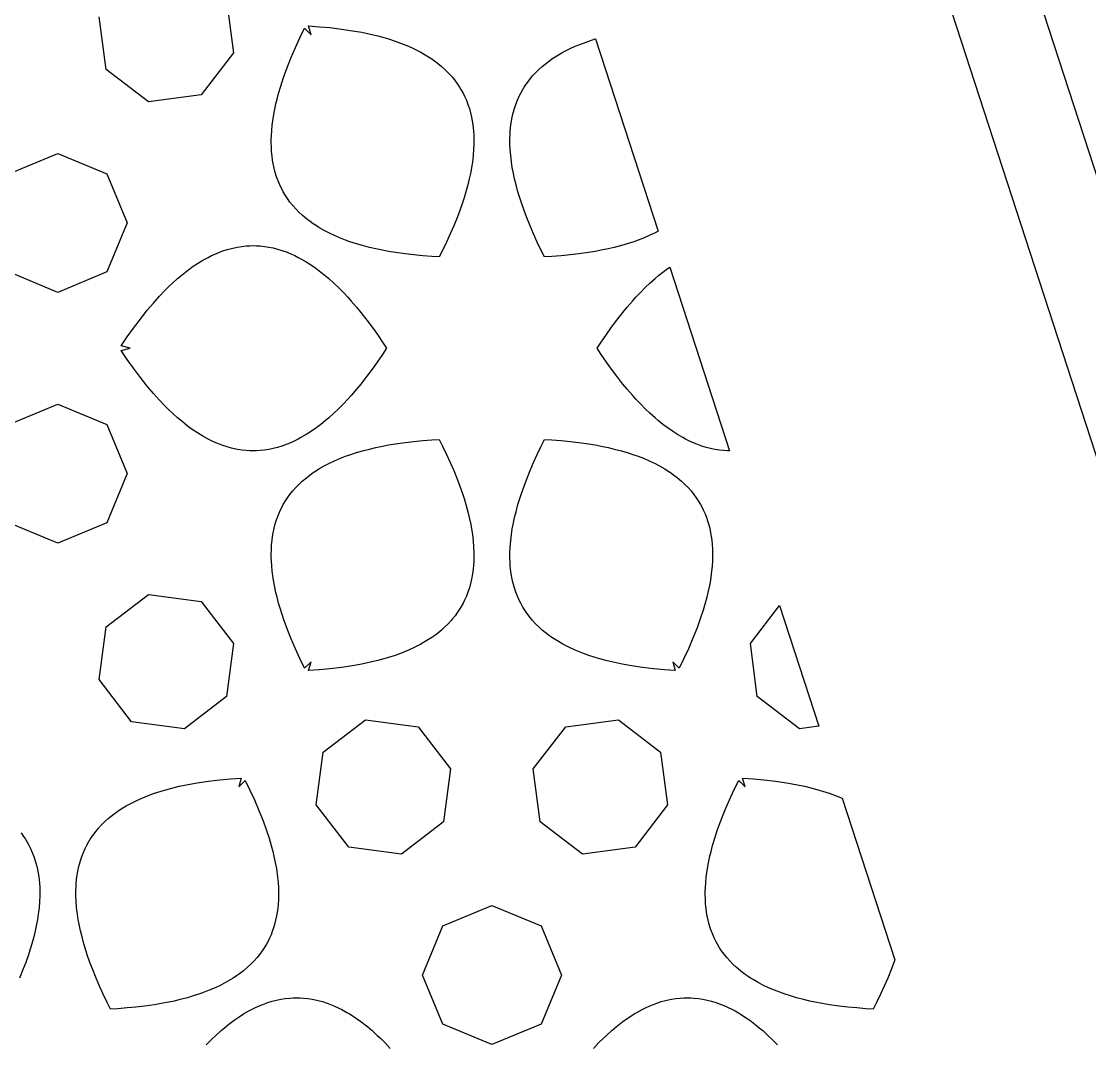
# Model space of a CAD drawing. Header units: metres. Extents: x 20 to 1108, y 20 to 485.
# Drawn here: x 265.05 to 301.97, y 73.89 to 109.23 of the extents above; entities that cross this region are included whole.
import ezdxf

# ---------------------------------------------------------------- set-up
doc = ezdxf.new("R2010")
doc.units = ezdxf.units.M

msp = doc.modelspace()

# ---------------------------------------------------------------- linework, layer by layer
for p, q in [((326.309, 20), (251.309, 250.826)), ((254.463, 250.826), (329.463, 20.0001)), ((272.137, 109.968), (272.377, 108.146)), ((267.981, 107.567), (267.74, 109.39)), ((274.672, 108.658), (274.837, 108.996)), ((274.837, 108.996), (275.057, 108.771)), ((275.057, 108.771), (274.972, 109.074)), ((274.972, 109.074), (275.346, 109.048)), ((275.346, 109.048), (275.708, 109.016)), ((275.708, 109.016), (276.107, 108.968)), ((276.107, 108.968), (276.489, 108.911)), ((276.489, 108.911), (276.811, 108.854)), ((274.519, 108.328), (274.672, 108.658)), ((276.811, 108.854), (277.117, 108.789)), ((277.117, 108.789), (277.372, 108.728)), ((277.372, 108.728), (277.575, 108.673)), ((277.575, 108.673), (277.735, 108.626)), ((277.735, 108.626), (277.964, 108.551)), ((277.964, 108.551), (278.149, 108.484)), ((284.469, 108.484), (284.654, 108.552)), ((284.654, 108.552), (284.883, 108.626)), ((284.883, 108.626), (284.894, 108.629)), ((284.894, 108.629), (287.054, 101.982)), ((274.361, 107.959), (274.519, 108.328)), ((278.149, 108.484), (278.432, 108.37)), ((278.432, 108.37), (278.6, 108.294)), ((278.6, 108.294), (278.761, 108.213)), ((278.761, 108.213), (278.855, 108.164)), ((283.763, 108.164), (283.857, 108.213)), ((283.857, 108.213), (284.018, 108.294)), ((284.018, 108.294), (284.186, 108.37)), ((284.186, 108.37), (284.469, 108.484)), ((272.377, 108.146), (271.259, 106.689)), ((274.219, 107.6), (274.361, 107.959)), ((278.855, 108.164), (278.946, 108.112)), ((278.946, 108.112), (279.122, 108.006)), ((279.122, 108.006), (279.235, 107.933)), ((279.235, 107.933), (279.367, 107.837)), ((279.367, 107.837), (279.471, 107.757)), ((283.147, 107.757), (283.25, 107.837)), ((283.25, 107.837), (283.383, 107.933)), ((283.383, 107.933), (283.495, 108.006)), ((283.495, 108.006), (283.671, 108.112)), ((283.671, 108.112), (283.763, 108.164)), ((269.438, 106.448), (267.981, 107.567)), ((274.109, 107.294), (274.219, 107.6)), ((279.471, 107.757), (279.569, 107.677)), ((279.569, 107.677), (279.687, 107.569)), ((279.687, 107.569), (279.797, 107.46)), ((279.797, 107.46), (279.902, 107.348)), ((282.716, 107.348), (282.821, 107.46)), ((282.821, 107.46), (282.931, 107.569)), ((282.931, 107.569), (283.049, 107.677)), ((283.049, 107.677), (283.147, 107.757)), ((274.01, 106.995), (274.109, 107.294)), ((279.902, 107.348), (279.942, 107.301)), ((279.942, 107.301), (280.036, 107.183)), ((280.036, 107.183), (280.124, 107.062)), ((282.493, 107.062), (282.581, 107.183)), ((282.581, 107.183), (282.676, 107.301)), ((282.676, 107.301), (282.716, 107.348)), ((273.882, 106.541), (273.937, 106.744)), ((273.937, 106.744), (274.01, 106.995)), ((280.124, 107.062), (280.191, 106.96)), ((280.191, 106.96), (280.238, 106.884)), ((280.238, 106.884), (280.311, 106.754)), ((280.311, 106.754), (280.364, 106.646)), ((282.253, 106.646), (282.307, 106.754)), ((282.307, 106.754), (282.379, 106.884)), ((282.379, 106.884), (282.427, 106.96)), ((282.427, 106.96), (282.493, 107.062)), ((271.259, 106.689), (269.438, 106.448)), ((273.793, 106.144), (273.844, 106.38)), ((273.844, 106.38), (273.882, 106.541)), ((280.364, 106.646), (280.426, 106.507)), ((280.426, 106.507), (280.482, 106.365)), ((280.482, 106.365), (280.529, 106.22)), ((282.088, 106.22), (282.136, 106.365)), ((282.136, 106.365), (282.192, 106.507)), ((282.192, 106.507), (282.253, 106.646)), ((273.758, 105.948), (273.793, 106.144)), ((280.529, 106.22), (280.571, 106.071)), ((280.571, 106.071), (280.607, 105.918)), ((282.011, 105.918), (282.046, 106.071)), ((282.046, 106.071), (282.088, 106.22)), ((273.698, 105.464), (273.716, 105.647)), ((273.716, 105.647), (273.758, 105.948)), ((280.607, 105.918), (280.641, 105.73)), ((280.641, 105.73), (280.661, 105.569)), ((281.956, 105.569), (281.977, 105.73)), ((281.977, 105.73), (282.011, 105.918)), ((273.683, 105.179), (273.688, 105.284)), ((273.688, 105.284), (273.698, 105.464)), ((280.661, 105.569), (280.674, 105.438)), ((280.674, 105.438), (280.682, 105.304)), ((280.682, 105.304), (280.686, 105.202)), ((281.932, 105.202), (281.936, 105.304)), ((281.936, 105.304), (281.944, 105.438)), ((281.944, 105.438), (281.956, 105.569)), ((273.682, 105.074), (273.683, 105.179)), ((273.687, 104.867), (273.682, 105.074)), ((273.695, 104.735), (273.687, 104.867)), ((280.686, 104.994), (280.677, 104.816)), ((280.686, 105.202), (280.686, 104.994)), ((281.933, 104.993), (281.932, 105.202)), ((281.941, 104.817), (281.933, 104.993)), ((264.612, 103.969), (266.309, 104.672)), ((266.309, 104.672), (268.006, 103.969)), ((273.71, 104.571), (273.695, 104.735)), ((273.728, 104.442), (273.71, 104.571)), ((280.659, 104.598), (280.633, 104.374)), ((280.677, 104.816), (280.659, 104.598)), ((281.958, 104.599), (281.941, 104.817)), ((281.985, 104.376), (281.958, 104.599)), ((273.749, 104.317), (273.728, 104.442)), ((273.781, 104.163), (273.749, 104.317)), ((273.821, 104.012), (273.781, 104.163)), ((280.604, 104.185), (280.575, 104.029)), ((280.633, 104.374), (280.604, 104.185)), ((282.014, 104.185), (281.985, 104.376)), ((282.042, 104.03), (282.014, 104.185)), ((268.006, 103.969), (268.709, 102.272)), ((273.867, 103.864), (273.821, 104.012)), ((273.887, 103.808), (273.867, 103.864)), ((273.942, 103.666), (273.887, 103.808)), ((280.525, 103.793), (280.475, 103.591)), ((280.575, 104.029), (280.525, 103.793)), ((282.093, 103.793), (282.042, 104.03)), ((282.143, 103.591), (282.093, 103.793)), ((274.004, 103.527), (273.942, 103.666)), ((274.058, 103.42), (274.004, 103.527)), ((274.1, 103.342), (274.058, 103.42)), ((280.475, 103.591), (280.407, 103.346)), ((282.209, 103.346), (282.143, 103.591)), ((274.177, 103.212), (274.1, 103.342)), ((274.244, 103.111), (274.177, 103.212)), ((274.331, 102.99), (274.244, 103.111)), ((280.345, 103.135), (280.289, 102.965)), ((280.407, 103.346), (280.345, 103.135)), ((282.273, 103.135), (282.209, 103.346)), ((282.327, 102.965), (282.273, 103.135)), ((274.427, 102.872), (274.331, 102.99)), ((274.529, 102.757), (274.427, 102.872)), ((274.637, 102.646), (274.529, 102.757)), ((274.752, 102.538), (274.637, 102.646)), ((280.199, 102.704), (280.115, 102.483)), ((280.289, 102.965), (280.199, 102.704)), ((282.419, 102.704), (282.327, 102.965)), ((282.501, 102.483), (282.419, 102.704)), ((268.709, 102.272), (268.006, 100.575)), ((274.898, 102.416), (274.752, 102.538)), ((275.028, 102.316), (274.898, 102.416)), ((275.134, 102.24), (275.028, 102.316)), ((280.115, 102.483), (279.988, 102.168)), ((282.629, 102.168), (282.501, 102.483)), ((275.246, 102.167), (275.134, 102.24)), ((275.332, 102.112), (275.246, 102.167)), ((275.514, 102.009), (275.332, 102.112)), ((275.67, 101.927), (275.514, 102.009)), ((275.868, 101.833), (275.67, 101.927)), ((279.988, 102.168), (279.87, 101.891)), ((282.747, 101.891), (282.629, 102.168)), ((286.946, 101.926), (286.748, 101.832)), ((287.054, 101.982), (286.946, 101.926)), ((276.075, 101.744), (275.868, 101.833)), ((276.254, 101.675), (276.075, 101.744)), ((276.404, 101.622), (276.254, 101.675)), ((276.633, 101.547), (276.404, 101.622)), ((276.833, 101.489), (276.633, 101.547)), ((279.741, 101.608), (279.604, 101.321)), ((279.87, 101.891), (279.741, 101.608)), ((282.876, 101.608), (282.747, 101.891)), ((283.014, 101.321), (282.876, 101.608)), ((285.985, 101.547), (285.784, 101.489)), ((286.214, 101.621), (285.985, 101.547)), ((286.363, 101.675), (286.214, 101.621)), ((286.542, 101.744), (286.363, 101.675)), ((286.748, 101.832), (286.542, 101.744)), ((271.618, 101.14), (271.769, 101.208)), ((271.769, 101.208), (271.89, 101.258)), ((271.89, 101.258), (272.008, 101.302)), ((272.008, 101.302), (272.158, 101.351)), ((272.158, 101.351), (272.308, 101.392)), ((272.308, 101.392), (272.459, 101.426)), ((272.459, 101.426), (272.519, 101.438)), ((272.519, 101.438), (272.67, 101.46)), ((272.67, 101.46), (272.82, 101.476)), ((272.82, 101.476), (272.939, 101.482)), ((272.939, 101.482), (273.029, 101.485)), ((273.029, 101.485), (273.179, 101.483)), ((273.179, 101.483), (273.298, 101.476)), ((273.298, 101.476), (273.448, 101.46)), ((273.448, 101.46), (273.6, 101.438)), ((273.6, 101.438), (273.749, 101.406)), ((273.749, 101.406), (273.899, 101.368)), ((273.899, 101.368), (274.05, 101.321)), ((274.05, 101.321), (274.229, 101.258)), ((274.229, 101.258), (274.379, 101.195)), ((274.379, 101.195), (274.498, 101.14)), ((277.08, 101.424), (276.833, 101.489)), ((277.294, 101.373), (277.08, 101.424)), ((277.47, 101.336), (277.294, 101.373)), ((277.739, 101.284), (277.47, 101.336)), ((277.973, 101.246), (277.739, 101.284)), ((278.31, 101.198), (277.973, 101.246)), ((278.609, 101.162), (278.31, 101.198)), ((278.917, 101.133), (278.609, 101.162)), ((279.604, 101.321), (279.489, 101.093)), ((283.128, 101.093), (283.014, 101.321)), ((284.009, 101.162), (283.7, 101.133)), ((284.308, 101.198), (284.009, 101.162)), ((284.645, 101.246), (284.308, 101.198)), ((284.878, 101.284), (284.645, 101.246)), ((285.148, 101.336), (284.878, 101.284)), ((285.323, 101.373), (285.148, 101.336)), ((285.537, 101.424), (285.323, 101.373)), ((285.784, 101.489), (285.537, 101.424)), ((270.988, 100.771), (271.139, 100.871)), ((271.139, 100.871), (271.229, 100.928)), ((271.229, 100.928), (271.319, 100.981)), ((271.319, 100.981), (271.498, 101.08)), ((271.498, 101.08), (271.618, 101.14)), ((274.498, 101.14), (274.619, 101.08)), ((274.619, 101.08), (274.71, 101.031)), ((274.71, 101.031), (274.89, 100.928)), ((274.89, 100.928), (275.038, 100.833)), ((275.038, 100.833), (275.22, 100.707)), ((279.235, 101.108), (278.917, 101.133)), ((279.489, 101.093), (279.235, 101.108)), ((283.383, 101.108), (283.128, 101.093)), ((283.7, 101.133), (283.383, 101.108)), ((266.309, 99.8721), (264.612, 100.575)), ((268.006, 100.575), (266.309, 99.8721)), ((270.449, 100.351), (270.599, 100.477)), ((270.599, 100.477), (270.839, 100.665)), ((270.839, 100.665), (270.988, 100.771)), ((275.22, 100.707), (275.399, 100.573)), ((275.399, 100.573), (275.55, 100.452)), ((275.55, 100.452), (275.669, 100.351)), ((286.948, 100.351), (287.068, 100.452)), ((287.068, 100.452), (287.219, 100.573)), ((287.219, 100.573), (287.398, 100.707)), ((287.398, 100.707), (287.455, 100.747)), ((287.455, 100.747), (289.518, 94.3994)), ((269.998, 99.9248), (270.149, 100.074)), ((270.149, 100.074), (270.269, 100.188)), ((270.269, 100.188), (270.449, 100.351)), ((275.669, 100.351), (275.85, 100.188)), ((275.85, 100.188), (275.998, 100.046)), ((286.619, 100.046), (286.768, 100.188)), ((286.768, 100.188), (286.948, 100.351)), ((269.609, 99.501), (269.819, 99.7363)), ((269.819, 99.7363), (269.998, 99.9248)), ((275.998, 100.046), (276.179, 99.8633)), ((276.179, 99.8633), (276.329, 99.7031)), ((276.329, 99.7031), (276.449, 99.5703)), ((286.168, 99.5703), (286.288, 99.7031)), ((286.288, 99.7031), (286.439, 99.8633)), ((286.439, 99.8633), (286.619, 100.046)), ((269.399, 99.2529), (269.609, 99.501)), ((276.449, 99.5703), (276.629, 99.3613)), ((276.629, 99.3613), (276.779, 99.1787)), ((285.838, 99.1787), (285.988, 99.3613)), ((285.988, 99.3613), (286.168, 99.5703)), ((268.919, 98.6289), (269.159, 98.9512)), ((269.159, 98.9512), (269.399, 99.2529)), ((276.779, 99.1787), (276.988, 98.9111)), ((285.629, 98.9111), (285.838, 99.1787)), ((268.709, 98.3311), (268.919, 98.6289)), ((276.988, 98.9111), (277.17, 98.6699)), ((277.17, 98.6699), (277.35, 98.418)), ((285.269, 98.4189), (285.447, 98.6699)), ((285.447, 98.6699), (285.629, 98.9111)), ((268.499, 98.0205), (268.709, 98.3311)), ((277.35, 98.418), (277.529, 98.1553)), ((285.089, 98.1553), (285.269, 98.4189)), ((268.806, 97.9424), (268.499, 98.0205)), ((268.499, 97.8643), (268.806, 97.9424)), ((268.709, 97.5527), (268.499, 97.8643)), ((277.529, 98.1553), (277.67, 97.9424)), ((277.67, 97.9424), (277.529, 97.7285)), ((284.947, 97.9414), (285.089, 98.1553)), ((285.089, 97.7285), (284.947, 97.9414)), ((268.919, 97.2549), (268.709, 97.5527)), ((277.349, 97.4658), (277.169, 97.2129)), ((277.529, 97.7285), (277.349, 97.4658)), ((285.268, 97.4658), (285.089, 97.7285)), ((285.447, 97.2139), (285.268, 97.4658)), ((269.159, 96.9326), (268.919, 97.2549)), ((277.169, 97.2129), (276.988, 96.9727)), ((285.629, 96.9727), (285.447, 97.2139)), ((269.399, 96.6309), (269.159, 96.9326)), ((276.988, 96.9727), (276.779, 96.7051)), ((285.838, 96.7051), (285.629, 96.9727)), ((269.609, 96.3828), (269.399, 96.6309)), ((269.82, 96.1484), (269.609, 96.3828)), ((276.628, 96.5225), (276.448, 96.3135)), ((276.779, 96.7051), (276.628, 96.5225)), ((285.988, 96.5234), (285.838, 96.7051)), ((286.168, 96.3145), (285.988, 96.5234)), ((264.612, 95.3086), (266.309, 96.0117)), ((266.309, 96.0117), (268.006, 95.3086)), ((269.998, 95.959), (269.82, 96.1484)), ((276.179, 96.0205), (275.998, 95.8389)), ((276.328, 96.1807), (276.179, 96.0205)), ((276.448, 96.3135), (276.328, 96.1807)), ((286.288, 96.1807), (286.168, 96.3145)), ((286.439, 96.0215), (286.288, 96.1807)), ((286.619, 95.8389), (286.439, 96.0215)), ((270.149, 95.8096), (269.998, 95.959)), ((270.269, 95.6963), (270.149, 95.8096)), ((270.449, 95.5342), (270.269, 95.6963)), ((275.85, 95.6963), (275.669, 95.5342)), ((275.998, 95.8389), (275.85, 95.6963)), ((286.768, 95.6953), (286.619, 95.8389)), ((286.948, 95.5342), (286.768, 95.6953)), ((268.006, 95.3086), (268.709, 93.6123)), ((270.599, 95.4072), (270.449, 95.5342)), ((270.839, 95.2197), (270.599, 95.4072)), ((275.399, 95.3105), (275.22, 95.1768)), ((275.549, 95.4316), (275.399, 95.3105)), ((275.669, 95.5342), (275.549, 95.4316)), ((287.068, 95.4316), (286.948, 95.5342)), ((287.219, 95.3105), (287.068, 95.4316)), ((287.398, 95.1768), (287.219, 95.3105)), ((270.988, 95.1133), (270.839, 95.2197)), ((271.139, 95.0137), (270.988, 95.1133)), ((271.23, 94.9561), (271.139, 95.0137)), ((271.319, 94.9033), (271.23, 94.9561)), ((271.498, 94.8047), (271.319, 94.9033)), ((274.89, 94.957), (274.709, 94.8525)), ((275.038, 95.0518), (274.89, 94.957)), ((275.22, 95.1768), (275.038, 95.0518)), ((287.579, 95.0518), (287.398, 95.1768)), ((287.728, 94.9561), (287.579, 95.0518)), ((287.907, 94.8525), (287.728, 94.9561)), ((271.618, 94.7441), (271.498, 94.8047)), ((271.769, 94.6768), (271.618, 94.7441)), ((271.89, 94.627), (271.769, 94.6768)), ((272.008, 94.582), (271.89, 94.627)), ((272.158, 94.5332), (272.008, 94.582)), ((272.308, 94.4922), (272.158, 94.5332)), ((273.899, 94.5156), (273.749, 94.4775)), ((274.049, 94.5615), (273.899, 94.5156)), ((274.229, 94.627), (274.049, 94.5615)), ((274.379, 94.6895), (274.229, 94.627)), ((274.498, 94.7441), (274.379, 94.6895)), ((274.618, 94.8037), (274.498, 94.7441)), ((274.709, 94.8525), (274.618, 94.8037)), ((277.08, 94.46), (277.294, 94.5107)), ((277.294, 94.5107), (277.47, 94.5479)), ((277.47, 94.5479), (277.739, 94.5996)), ((277.739, 94.5996), (277.973, 94.6387)), ((277.973, 94.6387), (278.31, 94.6855)), ((278.31, 94.6855), (278.609, 94.7217)), ((278.609, 94.7217), (278.917, 94.751)), ((278.917, 94.751), (279.235, 94.7754)), ((279.235, 94.7754), (279.489, 94.791)), ((279.489, 94.791), (279.604, 94.5625)), ((279.604, 94.5625), (279.741, 94.2754)), ((282.876, 94.2754), (283.014, 94.5625)), ((283.014, 94.5625), (283.128, 94.791)), ((283.128, 94.791), (283.383, 94.7754)), ((283.383, 94.7754), (283.7, 94.751)), ((283.7, 94.751), (284.009, 94.7217)), ((284.009, 94.7217), (284.308, 94.6855)), ((284.308, 94.6855), (284.645, 94.6387)), ((284.645, 94.6387), (284.878, 94.5996)), ((284.878, 94.5996), (285.148, 94.5479)), ((285.148, 94.5479), (285.323, 94.5107)), ((285.323, 94.5107), (285.537, 94.46)), ((287.998, 94.8047), (287.907, 94.8525)), ((288.119, 94.7441), (287.998, 94.8047)), ((288.238, 94.6885), (288.119, 94.7441)), ((288.389, 94.627), (288.238, 94.6885)), ((288.568, 94.5625), (288.389, 94.627)), ((288.719, 94.5156), (288.568, 94.5625)), ((288.868, 94.4775), (288.719, 94.5156)), ((272.459, 94.459), (272.308, 94.4922)), ((272.519, 94.4463), (272.459, 94.459)), ((272.67, 94.4238), (272.519, 94.4463)), ((272.82, 94.4082), (272.67, 94.4238)), ((272.939, 94.4004), (272.82, 94.4082)), ((273.029, 94.3984), (272.939, 94.4004)), ((273.179, 94.4004), (273.029, 94.3984)), ((273.298, 94.4082), (273.179, 94.4004)), ((273.448, 94.4238), (273.298, 94.4082)), ((273.6, 94.4473), (273.448, 94.4238)), ((273.749, 94.4775), (273.6, 94.4473)), ((276.075, 94.1396), (276.254, 94.209)), ((276.254, 94.209), (276.404, 94.2627)), ((276.404, 94.2627), (276.633, 94.3369)), ((276.633, 94.3369), (276.833, 94.3955)), ((276.833, 94.3955), (277.08, 94.46)), ((279.741, 94.2754), (279.87, 93.9932)), ((282.747, 93.9932), (282.876, 94.2754)), ((285.537, 94.46), (285.784, 94.3955)), ((285.784, 94.3955), (285.985, 94.3369)), ((285.985, 94.3369), (286.214, 94.2627)), ((286.214, 94.2627), (286.363, 94.209)), ((286.363, 94.209), (286.542, 94.1396)), ((289.018, 94.4473), (288.868, 94.4775)), ((289.169, 94.4238), (289.018, 94.4473)), ((289.32, 94.4082), (289.169, 94.4238)), ((289.439, 94.4004), (289.32, 94.4082)), ((289.518, 94.3994), (289.439, 94.4004)), ((275.332, 93.7715), (275.514, 93.875)), ((275.514, 93.875), (275.67, 93.958)), ((275.67, 93.958), (275.868, 94.0518)), ((275.868, 94.0518), (276.075, 94.1396)), ((279.87, 93.9932), (279.988, 93.7168)), ((282.629, 93.7168), (282.747, 93.9932)), ((286.542, 94.1396), (286.749, 94.0518)), ((286.749, 94.0518), (286.947, 93.958)), ((286.947, 93.958), (287.104, 93.875)), ((287.104, 93.875), (287.285, 93.7715)), ((268.709, 93.6123), (268.006, 91.915)), ((274.752, 93.3457), (274.898, 93.4688)), ((274.898, 93.4688), (275.028, 93.5684)), ((275.028, 93.5684), (275.134, 93.6436)), ((275.134, 93.6436), (275.246, 93.7178)), ((275.246, 93.7178), (275.332, 93.7715)), ((279.988, 93.7168), (280.116, 93.4004)), ((282.502, 93.4004), (282.629, 93.7168)), ((287.285, 93.7715), (287.371, 93.7178)), ((287.371, 93.7178), (287.484, 93.6436)), ((287.484, 93.6436), (287.59, 93.5684)), ((287.59, 93.5684), (287.72, 93.4688)), ((287.72, 93.4688), (287.865, 93.3457)), ((274.427, 93.0117), (274.529, 93.127)), ((274.529, 93.127), (274.637, 93.2373)), ((274.637, 93.2373), (274.752, 93.3457)), ((280.116, 93.4004), (280.198, 93.1797)), ((280.198, 93.1797), (280.29, 92.9189)), ((282.328, 92.9189), (282.418, 93.1797)), ((282.418, 93.1797), (282.502, 93.4004)), ((287.865, 93.3457), (287.981, 93.2373)), ((287.981, 93.2373), (288.089, 93.127)), ((288.089, 93.127), (288.191, 93.0117)), ((274.1, 92.543), (274.177, 92.6719)), ((274.177, 92.6719), (274.244, 92.7734)), ((274.244, 92.7734), (274.331, 92.8945)), ((274.331, 92.8945), (274.427, 93.0117)), ((280.29, 92.9189), (280.345, 92.75)), ((280.345, 92.75), (280.408, 92.5391)), ((282.21, 92.5391), (282.273, 92.75)), ((282.273, 92.75), (282.328, 92.9189)), ((288.191, 93.0117), (288.286, 92.8945)), ((288.286, 92.8945), (288.373, 92.7734)), ((288.373, 92.7734), (288.441, 92.6719)), ((288.441, 92.6719), (288.518, 92.543)), ((273.942, 92.2178), (274.004, 92.3564)), ((274.004, 92.3564), (274.058, 92.4639)), ((274.058, 92.4639), (274.1, 92.543)), ((280.408, 92.5391), (280.475, 92.293)), ((282.143, 92.293), (282.21, 92.5391)), ((288.518, 92.543), (288.56, 92.4639)), ((288.56, 92.4639), (288.613, 92.3564)), ((288.613, 92.3564), (288.676, 92.2178)), ((273.821, 91.873), (273.867, 92.0195)), ((273.867, 92.0195), (273.887, 92.0771)), ((273.887, 92.0771), (273.942, 92.2178)), ((280.475, 92.293), (280.525, 92.0908)), ((280.525, 92.0908), (280.575, 91.8535)), ((282.042, 91.8535), (282.093, 92.0908)), ((282.093, 92.0908), (282.143, 92.293)), ((288.676, 92.2178), (288.731, 92.0771)), ((288.731, 92.0771), (288.75, 92.0195)), ((288.75, 92.0195), (288.796, 91.873)), ((266.309, 91.2119), (264.612, 91.915)), ((268.006, 91.915), (266.309, 91.2119)), ((273.728, 91.4414), (273.749, 91.5674)), ((273.749, 91.5674), (273.781, 91.7217)), ((273.781, 91.7217), (273.821, 91.873)), ((280.575, 91.8535), (280.604, 91.6992)), ((280.604, 91.6992), (280.633, 91.5088)), ((281.985, 91.5088), (282.014, 91.6992)), ((282.014, 91.6992), (282.042, 91.8535)), ((288.796, 91.873), (288.836, 91.7217)), ((288.836, 91.7217), (288.868, 91.5674)), ((288.868, 91.5674), (288.89, 91.4414)), ((273.695, 91.1484), (273.71, 91.3135)), ((273.71, 91.3135), (273.728, 91.4414)), ((280.633, 91.5088), (280.659, 91.2852)), ((280.659, 91.2852), (280.677, 91.0674)), ((281.941, 91.0674), (281.958, 91.2852)), ((281.958, 91.2852), (281.985, 91.5088)), ((288.89, 91.4414), (288.907, 91.3135)), ((288.907, 91.3135), (288.923, 91.1484)), ((273.682, 90.8105), (273.687, 91.0166)), ((273.687, 91.0166), (273.695, 91.1484)), ((280.677, 91.0674), (280.685, 90.8906)), ((280.685, 90.8906), (280.686, 90.6816)), ((281.932, 90.8906), (281.941, 91.0674)), ((281.932, 90.6816), (281.932, 90.8906)), ((288.923, 91.1484), (288.931, 91.0166)), ((288.931, 91.0166), (288.936, 90.8105)), ((273.684, 90.7051), (273.682, 90.8105)), ((273.688, 90.5996), (273.684, 90.7051)), ((273.698, 90.4199), (273.688, 90.5996)), ((280.682, 90.5791), (280.674, 90.4453)), ((280.686, 90.6816), (280.682, 90.5791)), ((281.936, 90.5801), (281.932, 90.6816)), ((281.944, 90.4463), (281.936, 90.5801)), ((288.93, 90.5996), (288.919, 90.4189)), ((288.935, 90.7051), (288.93, 90.5996)), ((288.936, 90.8105), (288.935, 90.7051)), ((273.716, 90.2363), (273.698, 90.4199)), ((273.758, 89.9355), (273.716, 90.2363)), ((280.641, 90.1523), (280.607, 89.9658)), ((280.661, 90.3135), (280.641, 90.1523)), ((280.674, 90.4453), (280.661, 90.3135)), ((281.956, 90.3145), (281.944, 90.4463)), ((281.977, 90.1543), (281.956, 90.3145)), ((282.011, 89.9658), (281.977, 90.1543)), ((288.902, 90.2354), (288.86, 89.9355)), ((288.919, 90.4189), (288.902, 90.2354)), ((273.794, 89.7412), (273.758, 89.9355)), ((273.844, 89.5049), (273.794, 89.7412)), ((280.571, 89.8115), (280.529, 89.6621)), ((280.607, 89.9658), (280.571, 89.8115)), ((282.047, 89.8135), (282.011, 89.9658)), ((282.088, 89.6641), (282.047, 89.8135)), ((288.824, 89.7412), (288.774, 89.5039)), ((288.86, 89.9355), (288.824, 89.7412)), ((267.981, 88.3164), (269.438, 89.4355)), ((269.438, 89.4355), (271.259, 89.1953)), ((273.882, 89.3438), (273.844, 89.5049)), ((273.937, 89.1396), (273.882, 89.3438)), ((280.426, 89.376), (280.364, 89.2383)), ((280.482, 89.5176), (280.426, 89.376)), ((280.529, 89.6621), (280.482, 89.5176)), ((282.136, 89.5186), (282.088, 89.6641)), ((282.192, 89.377), (282.136, 89.5186)), ((282.253, 89.2393), (282.192, 89.377)), ((288.736, 89.3438), (288.681, 89.1396)), ((288.774, 89.5039), (288.736, 89.3438)), ((271.259, 89.1953), (272.377, 87.7383)), ((274.011, 88.8887), (273.937, 89.1396)), ((280.238, 89), (280.191, 88.9229)), ((280.311, 89.1299), (280.238, 89)), ((280.364, 89.2383), (280.311, 89.1299)), ((282.307, 89.1299), (282.253, 89.2393)), ((282.379, 89.001), (282.307, 89.1299)), ((282.427, 88.9238), (282.379, 89.001)), ((288.681, 89.1396), (288.608, 88.8887)), ((290.24, 87.7383), (291.253, 89.0576)), ((291.253, 89.0576), (292.609, 84.8867)), ((274.108, 88.5898), (274.011, 88.8887)), ((280.035, 88.7002), (279.941, 88.582)), ((280.124, 88.8223), (280.035, 88.7002)), ((280.191, 88.9229), (280.124, 88.8223)), ((282.493, 88.8223), (282.427, 88.9238)), ((282.581, 88.7012), (282.493, 88.8223)), ((282.676, 88.583), (282.581, 88.7012)), ((288.608, 88.8887), (288.509, 88.5898)), ((267.74, 86.4951), (267.981, 88.3164)), ((274.219, 88.2842), (274.108, 88.5898)), ((274.361, 87.9248), (274.219, 88.2842)), ((279.686, 88.3135), (279.569, 88.208)), ((279.797, 88.4238), (279.686, 88.3135)), ((279.901, 88.5361), (279.797, 88.4238)), ((279.941, 88.582), (279.901, 88.5361)), ((282.716, 88.5361), (282.676, 88.583)), ((282.821, 88.4238), (282.716, 88.5361)), ((282.931, 88.3145), (282.821, 88.4238)), ((283.049, 88.208), (282.931, 88.3145)), ((288.399, 88.2832), (288.257, 87.9238)), ((288.509, 88.5898), (288.399, 88.2832)), ((274.519, 87.5557), (274.361, 87.9248)), ((279.121, 87.8779), (278.946, 87.7715)), ((279.235, 87.9521), (279.121, 87.8779)), ((279.367, 88.0469), (279.235, 87.9521)), ((279.471, 88.127), (279.367, 88.0469)), ((279.569, 88.208), (279.471, 88.127)), ((283.147, 88.127), (283.049, 88.208)), ((283.25, 88.0469), (283.147, 88.127)), ((283.383, 87.9521), (283.25, 88.0469)), ((283.495, 87.8779), (283.383, 87.9521)), ((283.671, 87.7715), (283.495, 87.8779)), ((288.257, 87.9238), (288.099, 87.5557)), ((272.377, 87.7383), (272.137, 85.917)), ((274.672, 87.2256), (274.519, 87.5557)), ((278.431, 87.5137), (278.149, 87.3994)), ((278.599, 87.5898), (278.431, 87.5137)), ((278.76, 87.6699), (278.599, 87.5898)), ((278.855, 87.7197), (278.76, 87.6699)), ((278.946, 87.7715), (278.855, 87.7197)), ((283.763, 87.7197), (283.671, 87.7715)), ((283.857, 87.6709), (283.763, 87.7197)), ((284.018, 87.5908), (283.857, 87.6709)), ((284.186, 87.5146), (284.018, 87.5908)), ((284.469, 87.3994), (284.186, 87.5146)), ((288.099, 87.5557), (287.946, 87.2246)), ((290.481, 85.917), (290.24, 87.7383)), ((274.837, 86.8887), (274.672, 87.2256)), ((277.372, 87.1562), (277.117, 87.0947)), ((277.575, 87.2119), (277.372, 87.1562)), ((277.735, 87.2578), (277.575, 87.2119)), ((277.964, 87.332), (277.735, 87.2578)), ((278.149, 87.3994), (277.964, 87.332)), ((284.654, 87.333), (284.469, 87.3994)), ((284.883, 87.2578), (284.654, 87.333)), ((285.042, 87.2119), (284.883, 87.2578)), ((285.245, 87.1562), (285.042, 87.2119)), ((285.5, 87.0947), (285.245, 87.1562)), ((287.946, 87.2246), (287.78, 86.8887)), ((275.057, 87.1133), (274.837, 86.8887)), ((274.972, 86.8096), (275.057, 87.1133)), ((275.346, 86.8359), (274.972, 86.8096)), ((275.708, 86.8691), (275.346, 86.8359)), ((276.107, 86.916), (275.708, 86.8691)), ((276.489, 86.9727), (276.107, 86.916)), ((276.811, 87.0303), (276.489, 86.9727)), ((277.117, 87.0947), (276.811, 87.0303)), ((285.807, 87.0303), (285.5, 87.0947)), ((286.128, 86.9727), (285.807, 87.0303)), ((286.511, 86.916), (286.128, 86.9727)), ((286.909, 86.8691), (286.511, 86.916)), ((287.272, 86.8359), (286.909, 86.8691)), ((287.646, 86.8096), (287.272, 86.8359)), ((287.78, 86.8887), (287.561, 87.1133)), ((287.561, 87.1133), (287.646, 86.8096)), ((268.859, 85.0381), (267.74, 86.4951)), ((272.137, 85.917), (270.68, 84.7979)), ((291.938, 84.7979), (290.481, 85.917)), ((270.68, 84.7979), (268.859, 85.0381)), ((275.481, 83.9863), (276.938, 85.1055)), ((276.938, 85.1055), (278.759, 84.8652)), ((283.859, 84.8652), (285.68, 85.1055)), ((285.68, 85.1055), (287.137, 83.9863)), ((278.759, 84.8652), (279.877, 83.4082)), ((282.74, 83.4082), (283.859, 84.8652)), ((292.609, 84.8867), (291.938, 84.7979)), ((275.24, 82.165), (275.481, 83.9863)), ((287.137, 83.9863), (287.377, 82.165)), ((271.909, 83.0342), (272.272, 83.0674)), ((272.272, 83.0674), (272.646, 83.0938)), ((272.646, 83.0938), (272.561, 82.79)), ((279.877, 83.4082), (279.637, 81.5869)), ((282.981, 81.5869), (282.74, 83.4082)), ((290.057, 82.79), (289.972, 83.0938)), ((289.972, 83.0938), (290.346, 83.0674)), ((290.346, 83.0674), (290.708, 83.0342)), ((270.042, 82.6914), (270.245, 82.7471)), ((270.245, 82.7471), (270.5, 82.8086)), ((270.5, 82.8086), (270.807, 82.873)), ((270.807, 82.873), (271.128, 82.9307)), ((271.128, 82.9307), (271.511, 82.9873)), ((271.511, 82.9873), (271.909, 83.0342)), ((272.561, 82.79), (272.78, 83.0146)), ((272.78, 83.0146), (272.946, 82.6777)), ((289.672, 82.6777), (289.837, 83.0146)), ((289.837, 83.0146), (290.057, 82.79)), ((290.708, 83.0342), (291.107, 82.9873)), ((291.107, 82.9873), (291.489, 82.9307)), ((291.489, 82.9307), (291.811, 82.873)), ((291.811, 82.873), (292.117, 82.8086)), ((292.117, 82.8086), (292.372, 82.7471)), ((292.372, 82.7471), (292.575, 82.6914)), ((269.018, 82.3125), (269.186, 82.3887)), ((269.186, 82.3887), (269.469, 82.5039)), ((269.469, 82.5039), (269.654, 82.5703)), ((269.654, 82.5703), (269.883, 82.6445)), ((269.883, 82.6445), (270.042, 82.6914)), ((272.946, 82.6777), (273.099, 82.3477)), ((273.099, 82.3477), (273.257, 81.9785)), ((289.361, 81.9785), (289.519, 82.3477)), ((289.519, 82.3477), (289.672, 82.6777)), ((292.575, 82.6914), (292.735, 82.6445)), ((292.735, 82.6445), (292.964, 82.5703)), ((292.964, 82.5703), (293.149, 82.5039)), ((293.149, 82.5039), (293.418, 82.3945)), ((293.418, 82.3945), (295.231, 76.8154)), ((268.383, 81.9512), (268.495, 82.0254)), ((268.495, 82.0254), (268.671, 82.1318)), ((268.671, 82.1318), (268.763, 82.1826)), ((268.763, 82.1826), (268.857, 82.2324)), ((268.857, 82.2324), (269.018, 82.3125)), ((273.257, 81.9785), (273.399, 81.6191)), ((276.359, 80.708), (275.24, 82.165)), ((287.377, 82.165), (286.259, 80.708)), ((289.219, 81.6191), (289.361, 81.9785)), ((267.821, 81.4795), (267.931, 81.5889)), ((267.931, 81.5889), (268.049, 81.6953)), ((268.049, 81.6953), (268.147, 81.7764)), ((268.147, 81.7764), (268.25, 81.8564)), ((268.25, 81.8564), (268.383, 81.9512)), ((273.399, 81.6191), (273.51, 81.3135)), ((289.109, 81.3135), (289.219, 81.6191)), ((267.581, 81.2021), (267.676, 81.3203)), ((267.676, 81.3203), (267.716, 81.3672)), ((267.716, 81.3672), (267.821, 81.4795)), ((273.51, 81.3135), (273.607, 81.0146)), ((279.637, 81.5869), (278.18, 80.4678)), ((284.438, 80.4678), (282.981, 81.5869)), ((289.01, 81.0146), (289.109, 81.3135)), ((265.036, 81.2021), (265.124, 81.0811)), ((265.124, 81.0811), (265.191, 80.9795)), ((265.191, 80.9795), (265.238, 80.9023)), ((265.238, 80.9023), (265.311, 80.7734)), ((267.307, 80.7734), (267.379, 80.9023)), ((267.379, 80.9023), (267.427, 80.9795)), ((267.427, 80.9795), (267.493, 81.0811)), ((267.493, 81.0811), (267.581, 81.2021)), ((273.607, 81.0146), (273.681, 80.7637)), ((288.937, 80.7637), (289.01, 81.0146)), ((265.311, 80.7734), (265.364, 80.6641)), ((265.364, 80.6641), (265.426, 80.5264)), ((265.426, 80.5264), (265.482, 80.3848)), ((267.136, 80.3848), (267.192, 80.5264)), ((267.192, 80.5264), (267.253, 80.6641)), ((267.253, 80.6641), (267.307, 80.7734)), ((273.681, 80.7637), (273.736, 80.5596)), ((273.736, 80.5596), (273.774, 80.3984)), ((278.18, 80.4678), (276.359, 80.708)), ((286.259, 80.708), (284.438, 80.4678)), ((288.844, 80.3984), (288.882, 80.5596)), ((288.882, 80.5596), (288.937, 80.7637)), ((265.482, 80.3848), (265.529, 80.2393)), ((265.529, 80.2393), (265.571, 80.0898)), ((267.046, 80.0898), (267.088, 80.2393)), ((267.088, 80.2393), (267.136, 80.3848)), ((273.774, 80.3984), (273.823, 80.1621)), ((273.823, 80.1621), (273.86, 79.9678)), ((288.758, 79.9678), (288.793, 80.1621)), ((288.793, 80.1621), (288.844, 80.3984)), ((265.571, 80.0898), (265.607, 79.9375)), ((265.607, 79.9375), (265.641, 79.749)), ((265.641, 79.749), (265.661, 79.5889)), ((266.956, 79.5889), (266.977, 79.749)), ((266.977, 79.749), (267.011, 79.9375)), ((267.011, 79.9375), (267.046, 80.0898)), ((273.86, 79.9678), (273.902, 79.667)), ((288.716, 79.667), (288.758, 79.9678)), ((265.661, 79.5889), (265.674, 79.457)), ((265.674, 79.457), (265.682, 79.3232)), ((266.936, 79.3232), (266.944, 79.457)), ((266.944, 79.457), (266.956, 79.5889)), ((273.902, 79.667), (273.919, 79.4834)), ((273.919, 79.4834), (273.93, 79.3037)), ((288.688, 79.3037), (288.698, 79.4834)), ((288.698, 79.4834), (288.716, 79.667)), ((265.686, 79.0127), (265.677, 78.835)), ((265.682, 79.3232), (265.686, 79.2217)), ((265.686, 79.2217), (265.686, 79.0127)), ((266.932, 79.2217), (266.936, 79.3232)), ((266.933, 79.0127), (266.932, 79.2217)), ((266.941, 78.8359), (266.933, 79.0127)), ((273.93, 79.3037), (273.934, 79.1982)), ((273.936, 79.0928), (273.931, 78.8867)), ((273.934, 79.1982), (273.936, 79.0928)), ((288.682, 79.0928), (288.683, 79.1982)), ((288.687, 78.8867), (288.682, 79.0928)), ((288.683, 79.1982), (288.688, 79.3037)), ((265.677, 78.835), (265.659, 78.6162)), ((266.958, 78.6182), (266.941, 78.8359)), ((273.923, 78.7539), (273.907, 78.5889)), ((273.931, 78.8867), (273.923, 78.7539)), ((279.612, 77.9883), (281.309, 78.6914)), ((281.309, 78.6914), (283.006, 77.9883)), ((288.695, 78.7549), (288.687, 78.8867)), ((288.71, 78.5898), (288.695, 78.7549)), ((265.633, 78.3936), (265.604, 78.2041)), ((265.659, 78.6162), (265.633, 78.3936)), ((266.985, 78.3945), (266.958, 78.6182)), ((267.014, 78.2041), (266.985, 78.3945)), ((273.868, 78.335), (273.835, 78.1807)), ((273.89, 78.4609), (273.868, 78.335)), ((273.907, 78.5889), (273.89, 78.4609)), ((288.728, 78.4619), (288.71, 78.5898)), ((288.749, 78.3359), (288.728, 78.4619)), ((288.781, 78.1816), (288.749, 78.3359)), ((265.575, 78.0488), (265.525, 77.8115)), ((265.604, 78.2041), (265.575, 78.0488)), ((267.042, 78.0498), (267.014, 78.2041)), ((267.093, 77.8125), (267.042, 78.0498)), ((273.796, 78.0303), (273.749, 77.8828)), ((273.835, 78.1807), (273.796, 78.0303)), ((278.908, 76.291), (279.612, 77.9883)), ((283.006, 77.9883), (283.709, 76.291)), ((288.821, 78.0303), (288.781, 78.1816)), ((288.867, 77.8838), (288.821, 78.0303)), ((265.475, 77.6104), (265.407, 77.3643)), ((265.525, 77.8115), (265.475, 77.6104)), ((267.143, 77.6104), (267.093, 77.8125)), ((267.209, 77.3643), (267.143, 77.6104)), ((273.613, 77.5459), (273.56, 77.4385)), ((273.675, 77.6836), (273.613, 77.5459)), ((273.731, 77.8252), (273.675, 77.6836)), ((273.749, 77.8828), (273.731, 77.8252)), ((288.887, 77.8262), (288.867, 77.8838)), ((288.942, 77.6855), (288.887, 77.8262)), ((289.004, 77.5469), (288.942, 77.6855)), ((289.058, 77.4395), (289.004, 77.5469)), ((265.407, 77.3643), (265.345, 77.1533)), ((267.273, 77.1533), (267.209, 77.3643)), ((273.44, 77.2305), (273.373, 77.1299)), ((273.517, 77.3594), (273.44, 77.2305)), ((273.56, 77.4385), (273.517, 77.3594)), ((289.1, 77.3604), (289.058, 77.4395)), ((289.177, 77.2314), (289.1, 77.3604)), ((289.244, 77.1299), (289.177, 77.2314)), ((265.289, 76.9844), (265.199, 76.7236)), ((265.345, 77.1533), (265.289, 76.9844)), ((267.327, 76.9844), (267.273, 77.1533)), ((267.419, 76.7236), (267.327, 76.9844)), ((273.191, 76.8916), (273.088, 76.7754)), ((273.285, 77.0078), (273.191, 76.8916)), ((273.373, 77.1299), (273.285, 77.0078)), ((289.331, 77.0088), (289.244, 77.1299)), ((289.427, 76.8916), (289.331, 77.0088)), ((289.529, 76.7764), (289.427, 76.8916)), ((295.231, 76.8154), (295.199, 76.7236)), ((265.115, 76.5029), (264.988, 76.1865)), ((265.199, 76.7236), (265.115, 76.5029)), ((267.501, 76.5029), (267.419, 76.7236)), ((267.629, 76.1865), (267.501, 76.5029)), ((272.72, 76.4346), (272.59, 76.335)), ((272.865, 76.5576), (272.72, 76.4346)), ((272.98, 76.665), (272.865, 76.5576)), ((273.088, 76.7754), (272.98, 76.665)), ((289.637, 76.666), (289.529, 76.7764)), ((289.752, 76.5576), (289.637, 76.666)), ((289.898, 76.4346), (289.752, 76.5576)), ((290.028, 76.335), (289.898, 76.4346)), ((295.115, 76.5029), (294.988, 76.1865)), ((295.199, 76.7236), (295.115, 76.5029)), ((267.747, 75.9102), (267.629, 76.1865)), ((272.284, 76.1318), (272.104, 76.0283)), ((272.371, 76.1855), (272.284, 76.1318)), ((272.484, 76.2598), (272.371, 76.1855)), ((272.59, 76.335), (272.484, 76.2598)), ((279.612, 74.5947), (278.908, 76.291)), ((283.709, 76.291), (283.006, 74.5947)), ((290.134, 76.2598), (290.028, 76.335)), ((290.246, 76.1855), (290.134, 76.2598)), ((290.332, 76.1318), (290.246, 76.1855)), ((290.514, 76.0283), (290.332, 76.1318)), ((294.988, 76.1865), (294.87, 75.9092)), ((267.876, 75.6279), (267.747, 75.9102)), ((271.363, 75.6943), (271.214, 75.6406)), ((271.542, 75.7637), (271.363, 75.6943)), ((271.748, 75.8516), (271.542, 75.7637)), ((271.946, 75.9453), (271.748, 75.8516)), ((272.104, 76.0283), (271.946, 75.9453)), ((290.67, 75.9453), (290.514, 76.0283)), ((290.868, 75.8516), (290.67, 75.9453)), ((291.075, 75.7637), (290.868, 75.8516)), ((291.254, 75.6943), (291.075, 75.7637)), ((291.404, 75.6406), (291.254, 75.6943)), ((294.87, 75.9092), (294.741, 75.6279)), ((268.014, 75.3408), (267.876, 75.6279)), ((268.128, 75.1123), (268.014, 75.3408)), ((270.148, 75.3555), (269.878, 75.3037)), ((270.323, 75.3926), (270.148, 75.3555)), ((270.537, 75.4434), (270.323, 75.3926)), ((270.784, 75.5078), (270.537, 75.4434)), ((270.985, 75.5664), (270.784, 75.5078)), ((271.214, 75.6406), (270.985, 75.5664)), ((273.389, 75.2764), (273.568, 75.3408)), ((273.568, 75.3408), (273.719, 75.3877)), ((273.719, 75.3877), (273.868, 75.4258)), ((273.868, 75.4258), (274.018, 75.4561)), ((274.018, 75.4561), (274.169, 75.4795)), ((274.169, 75.4795), (274.32, 75.4951)), ((274.32, 75.4951), (274.439, 75.5029)), ((274.439, 75.5029), (274.588, 75.5049)), ((274.588, 75.5049), (274.679, 75.5029)), ((274.679, 75.5029), (274.798, 75.4951)), ((274.798, 75.4951), (274.947, 75.4795)), ((274.947, 75.4795), (275.099, 75.457)), ((275.099, 75.457), (275.158, 75.4443)), ((275.158, 75.4443), (275.31, 75.4111)), ((275.31, 75.4111), (275.459, 75.3701)), ((275.459, 75.3701), (275.61, 75.3213)), ((275.61, 75.3213), (275.728, 75.2764)), ((286.89, 75.2773), (287.008, 75.3213)), ((287.008, 75.3213), (287.158, 75.3701)), ((287.158, 75.3701), (287.308, 75.4111)), ((287.308, 75.4111), (287.459, 75.4443)), ((287.459, 75.4443), (287.519, 75.4561)), ((287.519, 75.4561), (287.67, 75.4795)), ((287.67, 75.4795), (287.82, 75.4951)), ((287.82, 75.4951), (287.939, 75.502)), ((287.939, 75.502), (288.029, 75.5049)), ((288.029, 75.5049), (288.179, 75.5029)), ((288.179, 75.5029), (288.298, 75.4951)), ((288.298, 75.4951), (288.448, 75.4795)), ((288.448, 75.4795), (288.6, 75.4561)), ((288.6, 75.4561), (288.749, 75.4258)), ((288.749, 75.4258), (288.899, 75.3867)), ((288.899, 75.3867), (289.05, 75.3408)), ((289.05, 75.3408), (289.229, 75.2764)), ((291.633, 75.5664), (291.404, 75.6406)), ((291.833, 75.5078), (291.633, 75.5664)), ((292.08, 75.4434), (291.833, 75.5078)), ((292.294, 75.3926), (292.08, 75.4434)), ((292.47, 75.3555), (292.294, 75.3926)), ((292.739, 75.3037), (292.47, 75.3555)), ((294.604, 75.3408), (294.489, 75.1123)), ((294.741, 75.6279), (294.604, 75.3408)), ((268.383, 75.1279), (268.128, 75.1123)), ((268.7, 75.1523), (268.383, 75.1279)), ((269.009, 75.1816), (268.7, 75.1523)), ((269.308, 75.2178), (269.009, 75.1816)), ((269.645, 75.2646), (269.308, 75.2178)), ((269.878, 75.3037), (269.645, 75.2646)), ((272.579, 74.8516), (272.728, 74.9463)), ((272.728, 74.9463), (272.907, 75.0508)), ((272.907, 75.0508), (272.998, 75.0986)), ((272.998, 75.0986), (273.119, 75.1592)), ((273.119, 75.1592), (273.238, 75.2139)), ((273.238, 75.2139), (273.389, 75.2764)), ((275.728, 75.2764), (275.849, 75.2266)), ((275.849, 75.2266), (275.999, 75.1592)), ((275.999, 75.1592), (276.119, 75.0986)), ((276.119, 75.0986), (276.299, 75)), ((276.299, 75), (276.388, 74.9463)), ((276.388, 74.9463), (276.479, 74.8896)), ((286.139, 74.8896), (286.229, 74.9473)), ((286.229, 74.9473), (286.319, 75)), ((286.319, 75), (286.498, 75.0986)), ((286.498, 75.0986), (286.618, 75.1592)), ((286.618, 75.1592), (286.769, 75.2266)), ((286.769, 75.2266), (286.89, 75.2773)), ((289.229, 75.2764), (289.379, 75.2148)), ((289.379, 75.2148), (289.498, 75.1592)), ((289.498, 75.1592), (289.619, 75.0986)), ((289.619, 75.0986), (289.71, 75.0508)), ((289.71, 75.0508), (289.89, 74.9463)), ((289.89, 74.9463), (290.038, 74.8516)), ((292.973, 75.2646), (292.739, 75.3037)), ((293.31, 75.2178), (292.973, 75.2646)), ((293.609, 75.1816), (293.31, 75.2178)), ((293.917, 75.1523), (293.609, 75.1816)), ((294.235, 75.1279), (293.917, 75.1523)), ((294.489, 75.1123), (294.235, 75.1279)), ((272.068, 74.4717), (272.219, 74.5928)), ((272.219, 74.5928), (272.398, 74.7266)), ((272.398, 74.7266), (272.579, 74.8516)), ((276.479, 74.8896), (276.629, 74.79)), ((276.629, 74.79), (276.779, 74.6836)), ((276.779, 74.6836), (277.019, 74.4961)), ((281.309, 73.8906), (279.612, 74.5947)), ((283.006, 74.5947), (281.309, 73.8906)), ((285.599, 74.4961), (285.839, 74.6836)), ((285.839, 74.6836), (285.988, 74.79)), ((285.988, 74.79), (286.139, 74.8896)), ((290.038, 74.8516), (290.22, 74.7266)), ((290.22, 74.7266), (290.399, 74.5928)), ((290.399, 74.5928), (290.55, 74.4717)), ((271.619, 74.0645), (271.768, 74.207)), ((271.768, 74.207), (271.948, 74.3691)), ((271.948, 74.3691), (272.068, 74.4717)), ((277.019, 74.4961), (277.168, 74.3691)), ((277.168, 74.3691), (277.349, 74.207)), ((277.349, 74.207), (277.469, 74.0938)), ((285.149, 74.0928), (285.269, 74.207)), ((285.269, 74.207), (285.449, 74.3691)), ((285.449, 74.3691), (285.599, 74.4961)), ((290.55, 74.4717), (290.669, 74.3691)), ((290.669, 74.3691), (290.85, 74.207)), ((290.85, 74.207), (290.998, 74.0645)), ((271.439, 73.8818), (271.619, 74.0645)), ((277.469, 74.0938), (277.619, 73.9443)), ((277.619, 73.9443), (277.798, 73.7549)), ((284.819, 73.7559), (284.998, 73.9443)), ((284.998, 73.9443), (285.149, 74.0928)), ((290.998, 74.0645), (291.179, 73.8818))]:
    msp.add_line(p, q)

doc.saveas('drawing.dxf')
